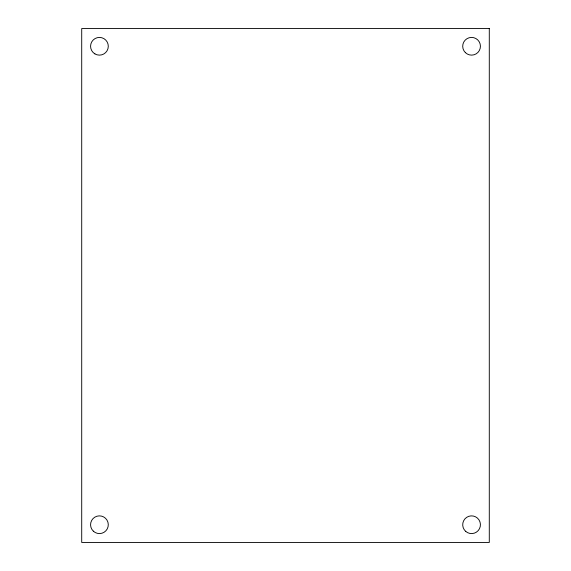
<?xml version="1.0" encoding="UTF-8"?>
<svg xmlns="http://www.w3.org/2000/svg" width="571" height="571" viewBox="0 0 571 571"><rect width="100%" height="100%" fill="white"/><g stroke="black" fill="none" stroke-linecap="round" stroke-linejoin="round"><path stroke-width="0.86" d="M489.29 28.55L81.71 28.55L81.71 542.45L489.29 542.45L489.29 28.55M465.408 52.639A8.858 8.858 0 0 0 480.161 48.421A8.858 8.858 0 0 0 469.126 37.75A8.858 8.858 0 0 0 465.408 52.639M94.914 53.895A8.858 8.858 0 0 0 108.29 46.372A8.858 8.858 0 0 0 95.093 38.55A8.858 8.858 0 0 0 94.914 53.895M93.344 531.166A8.858 8.858 0 0 0 108.047 526.783A8.858 8.858 0 0 0 96.906 516.234A8.858 8.858 0 0 0 93.344 531.166M465.715 531.38A8.858 8.858 0 0 0 480.254 526.476A8.858 8.858 0 0 0 468.734 516.334A8.858 8.858 0 0 0 465.715 531.38"/></g></svg>
